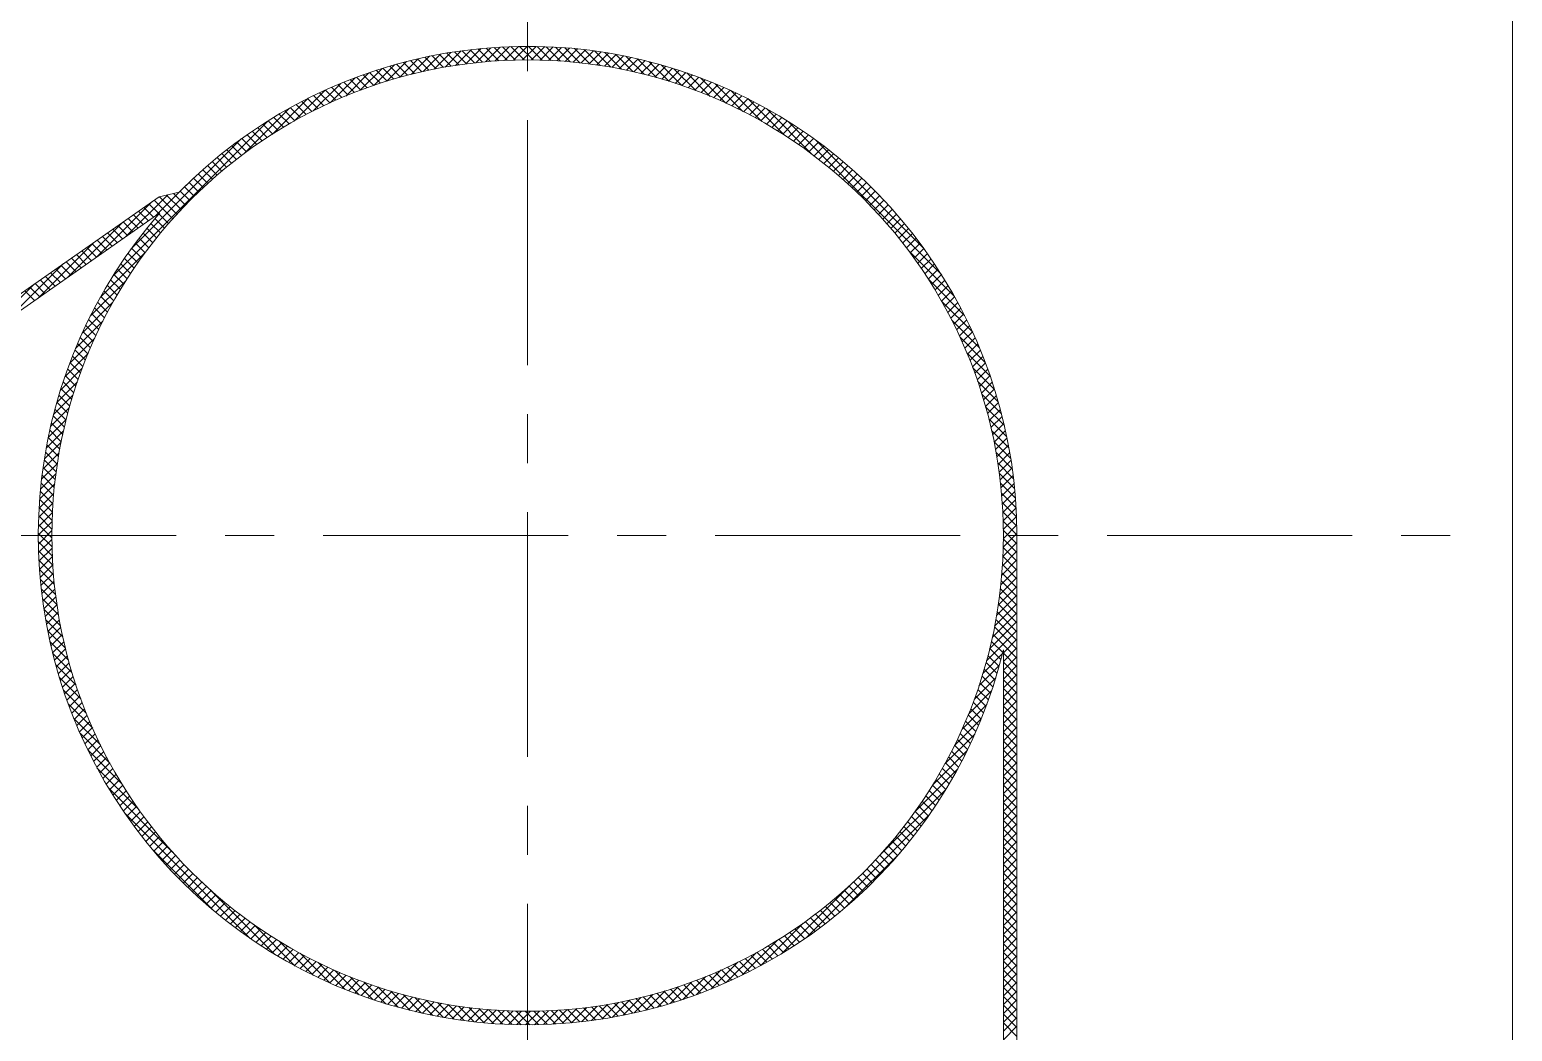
# Model space of a CAD drawing. Header units: millimetres. Extents: x 2882 to 3476, y 1065 to 1485.
# Drawn here: x 3103.21 to 3118.34, y 1162.79 to 1173.02 of the extents above; entities that cross this region are included whole.
import ezdxf

# ---------------------------------------------------------------- set-up
doc = ezdxf.new("R2010")
doc.units = ezdxf.units.MM
doc.linetypes.add('CENTERX2', pattern=[4, 2.5, -0.5, 0.5, -0.5])
for name, color, linetype, lineweight, true_color in [('1', 1, 'Continuous', 18, 0xff0000), ('2', 2, 'Continuous', 18, 0xffff00), ('3', 3, 'CENTERX2', 18, 0x00ff00)]:
    doc.layers.add(name, color=color, linetype=linetype, lineweight=lineweight, true_color=true_color)

msp = doc.modelspace()

# ---------------------------------------------------------------- linework, layer by layer
at = {"layer": '1'}
for p, q in [((3118.34102, 1176.75853), (3118.34102, 1111.50776)), ((3104.53095, 1171.30994), (3095.51799, 1164.99307)), ((3104.53095, 1171.30994), (3104.73742, 1171.35897)), ((3104.54107, 1171.14804), (3095.67089, 1164.93123)), ((3113.28533, 1167.85292), (3113.28533, 1120.41337)), ((3113.14694, 1166.68553), (3113.14694, 1158.6408))]:
    msp.add_line(p, q, dxfattribs=at)
msp.add_circle((3108.29235, 1167.85292), 4.85459, dxfattribs=at)
for start, end in [(0, 135.396562), (138.703905, 346.478734)]:
    msp.add_arc((3108.29235, 1167.85292), 4.99298, start, end, dxfattribs=at)
at = {"layer": '2'}
for p, q in [((3107.10701, 1172.56058), (3107.29086, 1172.74443)), ((3107.22495, 1172.58871), (3107.40214, 1172.7659)), ((3107.36004, 1172.61715), (3107.24283, 1172.73435)), ((3107.43566, 1172.63133), (3107.31723, 1172.74976)), ((3107.33902, 1172.61299), (3107.51031, 1172.78428)), ((3107.51235, 1172.64444), (3107.39262, 1172.76417)), ((3107.44965, 1172.63381), (3107.61568, 1172.79984)), ((3107.59014, 1172.65646), (3107.46904, 1172.77756)), ((3107.66906, 1172.66734), (3107.54651, 1172.78988)), ((3107.55716, 1172.65152), (3107.71845, 1172.81281)), ((3107.74917, 1172.67703), (3107.62508, 1172.80112)), ((3107.66184, 1172.66639), (3107.81884, 1172.8234)), ((3107.83051, 1172.6855), (3107.70479, 1172.81121)), ((3107.76391, 1172.67867), (3107.91702, 1172.83178)), ((3107.91313, 1172.69268), (3107.78568, 1172.82013)), ((3107.86359, 1172.68854), (3108.01314, 1172.83809)), ((3107.99708, 1172.69853), (3107.86779, 1172.82782)), ((3108.08244, 1172.70297), (3107.95118, 1172.83423)), ((3107.96105, 1172.6962), (3108.10732, 1172.84247)), ((3108.16926, 1172.70595), (3108.0359, 1172.83931)), ((3108.05643, 1172.70178), (3108.1997, 1172.84504)), ((3108.25763, 1172.70739), (3108.12202, 1172.843)), ((3108.14988, 1172.70542), (3108.29036, 1172.8459)), ((3108.34762, 1172.7072), (3108.2096, 1172.84522)), ((3108.24151, 1172.70725), (3108.3794, 1172.84514)), ((3108.43933, 1172.70529), (3108.29872, 1172.8459)), ((3108.33142, 1172.70736), (3108.46691, 1172.84285)), ((3108.53287, 1172.70155), (3108.38946, 1172.84496)), ((3108.41971, 1172.70584), (3108.55296, 1172.8391)), ((3108.62835, 1172.69587), (3108.48192, 1172.8423)), ((3108.50646, 1172.70279), (3108.63762, 1172.83395)), ((3108.72591, 1172.68811), (3108.5762, 1172.83783)), ((3108.59174, 1172.69827), (3108.72094, 1172.82747)), ((3108.82571, 1172.67813), (3108.67241, 1172.83142)), ((3108.67563, 1172.69236), (3108.80299, 1172.81972)), ((3108.75819, 1172.68511), (3108.88382, 1172.81075)), ((3108.9279, 1172.66573), (3108.7707, 1172.82294)), ((3108.83946, 1172.67659), (3108.96347, 1172.80059)), ((3109.03271, 1172.65073), (3108.8712, 1172.81224)), ((3108.91951, 1172.66683), (3109.04199, 1172.78931)), ((3109.14037, 1172.63287), (3108.9741, 1172.79914)), ((3108.99838, 1172.6559), (3109.11941, 1172.77693)), ((3109.07611, 1172.64383), (3109.19577, 1172.76349)), ((3109.25115, 1172.61189), (3109.07959, 1172.78345)), ((3109.15275, 1172.63066), (3109.27112, 1172.74903)), ((3109.36541, 1172.58743), (3109.18791, 1172.76493)), ((3109.22832, 1172.61643), (3109.34547, 1172.73358)), ((3109.48355, 1172.5591), (3109.29934, 1172.7433)), ((3106.43598, 1172.33856), (3106.67365, 1172.57624)), ((3106.58435, 1172.39713), (3106.8071, 1172.61988)), ((3106.78967, 1172.46909), (3106.68027, 1172.5785)), ((3106.72433, 1172.44731), (3106.93484, 1172.65782)), ((3106.85784, 1172.49073), (3106.74763, 1172.60094)), ((3106.92686, 1172.51152), (3106.81579, 1172.62258)), ((3106.85743, 1172.4906), (3107.05766, 1172.69084)), ((3106.99674, 1172.53143), (3106.88478, 1172.64339)), ((3107.06752, 1172.55046), (3106.95462, 1172.66336)), ((3106.98471, 1172.52809), (3107.17617, 1172.71954)), ((3107.13921, 1172.56857), (3107.02531, 1172.68247)), ((3107.21184, 1172.58574), (3107.0969, 1172.70068)), ((3107.28544, 1172.60194), (3107.1694, 1172.71799)), ((3109.30287, 1172.60118), (3109.41885, 1172.71716)), ((3109.37642, 1172.58492), (3109.49131, 1172.69981)), ((3109.60607, 1172.52638), (3109.41421, 1172.71824)), ((3109.449, 1172.56771), (3109.56285, 1172.68155)), ((3109.52065, 1172.54955), (3109.63351, 1172.66241)), ((3109.73362, 1172.48863), (3109.53292, 1172.68933)), ((3109.59138, 1172.53048), (3109.7033, 1172.6424)), ((3109.86702, 1172.44503), (3109.65597, 1172.65609)), ((3109.66123, 1172.51052), (3109.77225, 1172.62154)), ((3109.7302, 1172.48969), (3109.84037, 1172.59987)), ((3110.00738, 1172.39448), (3109.78396, 1172.61789)), ((3109.79833, 1172.46802), (3109.90769, 1172.57738)), ((3110.1562, 1172.33546), (3109.91772, 1172.57394)), ((3106.10423, 1172.18642), (3106.38508, 1172.46727)), ((3106.27706, 1172.26945), (3106.53345, 1172.52584)), ((3106.39751, 1172.32245), (3106.29218, 1172.42777)), ((3106.46094, 1172.34881), (3106.35502, 1172.45473)), ((3106.52513, 1172.37443), (3106.41858, 1172.48097)), ((3106.59008, 1172.39928), (3106.48287, 1172.50649)), ((3106.65581, 1172.42335), (3106.54791, 1172.53125)), ((3106.72234, 1172.44663), (3106.6137, 1172.55526)), ((3109.86562, 1172.44551), (3109.97422, 1172.55411)), ((3109.93211, 1172.42219), (3110.03998, 1172.53006)), ((3109.9978, 1172.39808), (3110.10498, 1172.50526)), ((3110.31571, 1172.26575), (3110.05828, 1172.52319)), ((3110.06271, 1172.37319), (3110.16923, 1172.47971)), ((3110.12686, 1172.34754), (3110.23275, 1172.45343)), ((3110.19027, 1172.32114), (3110.29556, 1172.42643)), ((3110.48933, 1172.18193), (3110.20709, 1172.46417)), ((3105.68803, 1171.94982), (3106.05455, 1172.31634)), ((3105.91175, 1172.08374), (3106.22649, 1172.39848)), ((3106.09115, 1172.17979), (3105.98839, 1172.28255)), ((3106.15101, 1172.20973), (3106.04779, 1172.31295)), ((3106.21157, 1172.23897), (3106.10787, 1172.34268)), ((3106.27283, 1172.26751), (3106.16862, 1172.37173)), ((3106.33481, 1172.29534), (3106.23005, 1172.4001)), ((3110.25293, 1172.294), (3110.35766, 1172.39873)), ((3110.31487, 1172.26614), (3110.41906, 1172.37033)), ((3110.683, 1172.07807), (3110.36625, 1172.39481)), ((3110.37609, 1172.23756), (3110.47978, 1172.34124)), ((3110.43662, 1172.20828), (3110.53982, 1172.31148)), ((3110.49645, 1172.17831), (3110.59919, 1172.28105)), ((3110.90876, 1171.94211), (3110.53895, 1172.31192)), ((3105.40086, 1171.75246), (3105.86402, 1172.21561)), ((3105.8019, 1172.02002), (3105.70108, 1172.12085)), ((3105.85843, 1172.05329), (3105.75727, 1172.15446)), ((3105.91562, 1172.08591), (3105.81409, 1172.18744)), ((3105.97346, 1172.11787), (3105.87154, 1172.21979)), ((3106.03197, 1172.14917), (3105.92964, 1172.2515)), ((3110.5556, 1172.14766), (3110.65791, 1172.24997)), ((3110.61407, 1172.11633), (3110.71597, 1172.21823)), ((3110.67188, 1172.08434), (3110.7734, 1172.18585)), ((3110.72903, 1172.05169), (3110.83018, 1172.15284)), ((3111.20101, 1171.73966), (3110.73059, 1172.21008)), ((3104.05915, 1170.50055), (3105.64472, 1172.08611)), ((3105.58215, 1171.88056), (3105.4825, 1171.98022)), ((3105.63614, 1171.91637), (3105.53623, 1172.01629)), ((3105.69076, 1171.95156), (3105.59056, 1172.05176)), ((3105.74601, 1171.98611), (3105.64551, 1172.08661)), ((3110.78554, 1172.01838), (3110.88634, 1172.11919)), ((3110.84139, 1171.98444), (3110.94188, 1172.08493)), ((3110.89661, 1171.94986), (3110.9968, 1172.05004)), ((3110.9512, 1171.91464), (3111.05111, 1172.01455)), ((3112.51817, 1170.51231), (3110.95174, 1172.07874)), ((3111.00516, 1171.8788), (3111.10481, 1171.97845)), ((3104.24354, 1170.77474), (3105.37053, 1171.90173)), ((3105.37235, 1171.73115), (3105.27355, 1171.82995)), ((3105.42388, 1171.76942), (3105.3249, 1171.86841)), ((3105.47603, 1171.80708), (3105.37684, 1171.90627)), ((3105.52878, 1171.84413), (3105.42937, 1171.94355)), ((3111.0585, 1171.84234), (3111.15791, 1171.94174)), ((3111.11123, 1171.80526), (3111.21041, 1171.90444)), ((3111.16334, 1171.76757), (3111.26231, 1171.86655)), ((3111.21484, 1171.72927), (3111.31363, 1171.82806)), ((3112.32963, 1170.79065), (3111.23008, 1171.8902)), ((3105.17224, 1171.57206), (3105.07402, 1171.67028)), ((3105.22137, 1171.61273), (3105.12303, 1171.71107)), ((3105.2711, 1171.6528), (3105.17262, 1171.75128)), ((3105.32142, 1171.69228), (3105.2228, 1171.79091)), ((3111.26574, 1171.69037), (3111.36436, 1171.78899)), ((3111.31604, 1171.65086), (3111.41451, 1171.74933)), ((3111.36574, 1171.61076), (3111.46407, 1171.70909)), ((3111.41484, 1171.57006), (3111.51306, 1171.66827)), ((3105.0284, 1171.44649), (3104.93043, 1171.54445)), ((3105.07575, 1171.48894), (3104.97772, 1171.58697)), ((3105.1237, 1171.53079), (3105.02558, 1171.62891)), ((3111.46335, 1171.52876), (3111.56146, 1171.62688)), ((3111.51126, 1171.48688), (3111.6093, 1171.58491)), ((3111.55859, 1171.4444), (3111.65655, 1171.54236)), ((3104.49415, 1171.11516), (3104.81234, 1171.43335)), ((3104.84487, 1171.27081), (3104.74701, 1171.36867)), ((3104.88987, 1171.31561), (3104.79201, 1171.41347)), ((3104.93546, 1171.35982), (3104.83758, 1171.4577)), ((3104.98163, 1171.40345), (3104.88372, 1171.50136)), ((3111.60533, 1171.40134), (3111.70324, 1171.49925)), ((3111.65147, 1171.35768), (3111.74935, 1171.45556)), ((3111.69704, 1171.31344), (3111.79489, 1171.4113)), ((3111.74201, 1171.26861), (3111.83987, 1171.36647)), ((3103.89374, 1170.69435), (3104.45868, 1171.25929)), ((3104.19395, 1170.90475), (3104.62037, 1171.33118)), ((3104.52787, 1171.13879), (3104.42852, 1171.23815)), ((3104.67074, 1171.08573), (3104.48131, 1171.27515)), ((3104.71339, 1171.13288), (3104.5353, 1171.31097)), ((3104.75663, 1171.17944), (3104.60787, 1171.32821)), ((3104.80045, 1171.22542), (3104.68044, 1171.34544)), ((3111.78639, 1171.22319), (3111.88426, 1171.32106)), ((3111.83019, 1171.17719), (3111.92809, 1171.27509)), ((3111.8734, 1171.13059), (3111.97135, 1171.22854)), ((3104.31668, 1170.99077), (3104.21732, 1171.09013)), ((3104.36948, 1171.02778), (3104.27012, 1171.12714)), ((3104.42228, 1171.06478), (3104.32292, 1171.16414)), ((3104.47508, 1171.10179), (3104.37572, 1171.20114)), ((3104.58721, 1170.98965), (3104.48903, 1171.08783)), ((3104.62868, 1171.03798), (3104.53059, 1171.13607)), ((3111.91602, 1171.08341), (3112.01403, 1171.18142)), ((3111.95805, 1171.03564), (3112.05614, 1171.13373)), ((3111.99949, 1170.98728), (3112.09768, 1171.08546)), ((3103.59353, 1170.48394), (3104.15848, 1171.04889)), ((3104.10549, 1170.84276), (3104.00613, 1170.94211)), ((3104.15829, 1170.87976), (3104.05893, 1170.97912)), ((3104.21109, 1170.91676), (3104.11173, 1171.01612)), ((3104.26388, 1170.95377), (3104.16453, 1171.05313)), ((3104.46638, 1170.84107), (3104.36781, 1170.93965)), ((3104.50606, 1170.8912), (3104.40764, 1170.98962)), ((3104.54634, 1170.94072), (3104.44804, 1171.03902)), ((3112.04033, 1170.93832), (3112.13864, 1171.03662)), ((3112.08058, 1170.88876), (3112.17902, 1170.9872)), ((3112.12024, 1170.83861), (3112.21882, 1170.93719)), ((3103.29332, 1170.27354), (3103.85827, 1170.83848)), ((3103.8943, 1170.69474), (3103.79494, 1170.7941)), ((3103.94709, 1170.73174), (3103.84774, 1170.8311)), ((3103.99989, 1170.76875), (3103.90053, 1170.8681)), ((3104.05269, 1170.80575), (3103.95333, 1170.90511)), ((3104.35096, 1170.68709), (3104.25184, 1170.78621)), ((3104.38883, 1170.73902), (3104.28991, 1170.83794)), ((3104.4273, 1170.79035), (3104.32856, 1170.88909)), ((3112.15929, 1170.78786), (3112.25803, 1170.88661)), ((3112.64951, 1170.29116), (3112.17909, 1170.76158)), ((3112.19773, 1170.7365), (3112.29666, 1170.83543)), ((3112.23557, 1170.68454), (3112.3347, 1170.78367)), ((3102.99311, 1170.06313), (3103.55806, 1170.62808)), ((3103.63031, 1170.50972), (3103.53095, 1170.60907)), ((3103.6831, 1170.54672), (3103.58375, 1170.64608)), ((3103.7359, 1170.58372), (3103.63654, 1170.68308)), ((3103.7887, 1170.62073), (3103.68934, 1170.72009)), ((3103.8415, 1170.65773), (3103.74214, 1170.75709)), ((3103.92965, 1170.28125), (3104.39281, 1170.7444)), ((3104.24103, 1170.52761), (3104.14121, 1170.62743)), ((3104.27706, 1170.58138), (3104.17748, 1170.68096)), ((3104.3137, 1170.63455), (3104.21436, 1170.73388)), ((3112.2728, 1170.63197), (3112.37214, 1170.73131)), ((3112.30941, 1170.57878), (3112.40899, 1170.67836)), ((3112.3454, 1170.52497), (3112.44524, 1170.62481)), ((3103.41911, 1170.3617), (3103.31975, 1170.46106)), ((3103.47191, 1170.3987), (3103.37255, 1170.49806)), ((3103.52471, 1170.43571), (3103.42535, 1170.53506)), ((3103.57751, 1170.47271), (3103.47815, 1170.57207)), ((3103.82892, 1170.09072), (3104.19544, 1170.45724)), ((3104.13674, 1170.3625), (3104.03602, 1170.46321)), ((3104.17087, 1170.41817), (3104.07047, 1170.51856)), ((3104.20564, 1170.4732), (3104.10553, 1170.5733)), ((3112.38077, 1170.47053), (3112.48089, 1170.57065)), ((3112.75134, 1170.09952), (3112.38154, 1170.46933)), ((3112.41551, 1170.41547), (3112.51592, 1170.51588)), ((3112.44961, 1170.35976), (3112.55034, 1170.46049)), ((3102.69291, 1169.85272), (3103.25785, 1170.41767)), ((3103.26072, 1170.25068), (3103.16136, 1170.35004)), ((3103.31352, 1170.28769), (3103.21416, 1170.38705)), ((3103.36631, 1170.32469), (3103.26696, 1170.42405)), ((3104.0704, 1170.24922), (3103.969, 1170.35063)), ((3104.10324, 1170.30618), (3104.0022, 1170.40723)), ((3112.48307, 1170.30342), (3112.58413, 1170.40448)), ((3112.51588, 1170.24643), (3112.6173, 1170.34785)), ((3103.74679, 1169.91878), (3104.06153, 1170.23352)), ((3103.97584, 1170.07438), (3103.87323, 1170.17699)), ((3104.00669, 1170.13333), (3103.90451, 1170.23551)), ((3104.03822, 1170.19161), (3103.93643, 1170.29339)), ((3112.83424, 1169.92682), (3112.5175, 1170.24357)), ((3112.54803, 1170.18878), (3112.64983, 1170.29058)), ((3112.57952, 1170.13047), (3112.68173, 1170.23267)), ((3112.61034, 1170.07148), (3112.71297, 1170.17412)), ((3103.678, 1169.76019), (3103.95884, 1170.04103)), ((3103.91619, 1169.95442), (3103.81265, 1170.05796)), ((3103.94567, 1170.01474), (3103.84261, 1170.11781)), ((3112.9036, 1169.76767), (3112.62136, 1170.0499)), ((3112.64048, 1170.01182), (3112.74356, 1170.1149)), ((3112.66993, 1169.95146), (3112.77349, 1170.05503)), ((3103.61943, 1169.61181), (3103.87582, 1169.86821)), ((3103.83198, 1169.76922), (3103.72686, 1169.87435)), ((3103.85933, 1169.83167), (3103.75477, 1169.93624)), ((3103.88741, 1169.8934), (3103.78337, 1169.99744)), ((3112.69868, 1169.89041), (3112.80274, 1169.99447)), ((3112.96261, 1169.61885), (3112.70518, 1169.87628)), ((3112.72671, 1169.82864), (3112.83131, 1169.93324)), ((3112.75403, 1169.76616), (3112.85918, 1169.87131)), ((3103.56903, 1169.47161), (3103.80671, 1169.70929)), ((3103.77949, 1169.64211), (3103.67316, 1169.74844)), ((3103.80536, 1169.70604), (3103.69965, 1169.81175)), ((3113.01337, 1169.47829), (3112.77488, 1169.71678)), ((3112.78061, 1169.70294), (3112.88635, 1169.80868)), ((3112.80645, 1169.63897), (3112.91281, 1169.74533)), ((3103.52538, 1169.33816), (3103.74814, 1169.56092)), ((3103.70649, 1169.44571), (3103.5981, 1169.55409)), ((3103.73004, 1169.51196), (3103.62237, 1169.61962)), ((3103.75438, 1169.57742), (3103.6474, 1169.6844)), ((3112.83152, 1169.57425), (3112.93854, 1169.68126)), ((3113.05732, 1169.34454), (3112.83391, 1169.56795)), ((3112.85583, 1169.50874), (3112.96352, 1169.61644)), ((3112.87934, 1169.44245), (3112.98776, 1169.55087)), ((3103.48745, 1169.21042), (3103.69796, 1169.42094)), ((3103.66182, 1169.31077), (3103.55189, 1169.4207)), ((3103.68374, 1169.37865), (3103.5746, 1169.48779)), ((3113.09552, 1169.21654), (3112.88446, 1169.4276)), ((3112.90204, 1169.37536), (3113.01122, 1169.48453)), ((3112.92392, 1169.30743), (3113.0339, 1169.41741)), ((3103.45443, 1169.08761), (3103.65467, 1169.28784)), ((3103.62053, 1169.17246), (3103.50888, 1169.28411)), ((3103.64074, 1169.24204), (3103.52997, 1169.35281)), ((3113.12876, 1169.09349), (3112.92806, 1169.29419)), ((3112.94496, 1169.23867), (3113.05577, 1169.34948)), ((3112.96513, 1169.16904), (3113.07683, 1169.28073)), ((3103.42572, 1168.96909), (3103.61718, 1169.16055)), ((3103.58277, 1169.03061), (3103.46922, 1169.14416)), ((3103.60119, 1169.10199), (3103.48862, 1169.21456)), ((3113.15766, 1168.97478), (3112.96581, 1169.16664)), ((3112.98442, 1169.09853), (3113.09704, 1169.21115)), ((3113.0028, 1169.0271), (3113.1164, 1169.1407)), ((3103.40083, 1168.8544), (3103.58469, 1169.03826)), ((3103.54874, 1168.88503), (3103.43308, 1169.00069)), ((3103.56527, 1168.9583), (3103.4507, 1169.07288)), ((3113.18273, 1168.85992), (3112.99853, 1169.04412)), ((3113.02025, 1168.95475), (3113.13488, 1169.06938)), ((3113.03674, 1168.88143), (3113.15245, 1168.99715)), ((3103.36099, 1168.63495), (3103.53228, 1168.80624)), ((3103.37936, 1168.74313), (3103.55655, 1168.92032)), ((3103.51866, 1168.73551), (3103.40065, 1168.85352)), ((3103.53319, 1168.81078), (3103.41639, 1168.92758)), ((3113.20436, 1168.74848), (3113.02686, 1168.92598)), ((3113.22288, 1168.64016), (3113.05132, 1168.81172)), ((3113.05224, 1168.80713), (3113.1691, 1168.92399)), ((3113.06672, 1168.73181), (3113.18479, 1168.84988)), ((3103.34543, 1168.52959), (3103.51145, 1168.69562)), ((3103.49278, 1168.58178), (3103.37216, 1168.7024)), ((3103.50518, 1168.65919), (3103.3859, 1168.77847)), ((3113.23857, 1168.53467), (3113.0723, 1168.70094)), ((3113.08015, 1168.65544), (3113.19949, 1168.77478)), ((3113.09249, 1168.57798), (3113.21318, 1168.69867)), ((3103.33246, 1168.42681), (3103.49374, 1168.5881)), ((3103.47141, 1168.42355), (3103.34786, 1168.5471)), ((3103.48151, 1168.50325), (3103.35947, 1168.62529)), ((3113.25166, 1168.43177), (3113.09016, 1168.59328)), ((3113.10371, 1168.49939), (3113.22582, 1168.62151)), ((3113.26237, 1168.33127), (3113.10516, 1168.48847)), ((3113.11375, 1168.41963), (3113.23738, 1168.54326)), ((3103.31349, 1168.22824), (3103.4666, 1168.38135)), ((3103.32187, 1168.32642), (3103.47887, 1168.48343)), ((3103.45489, 1168.26046), (3103.32804, 1168.38731)), ((3103.46252, 1168.34264), (3103.33737, 1168.46779)), ((3113.27085, 1168.23299), (3113.11755, 1168.38628)), ((3113.12258, 1168.33866), (3113.24781, 1168.46389)), ((3113.13014, 1168.25642), (3113.25708, 1168.38335)), ((3103.30718, 1168.13213), (3103.45672, 1168.28168)), ((3103.44365, 1168.0921), (3103.31307, 1168.22267)), ((3103.44858, 1168.17697), (3103.31993, 1168.30562)), ((3113.27726, 1168.13677), (3113.12754, 1168.28649)), ((3113.28173, 1168.04249), (3113.1353, 1168.18893)), ((3113.13639, 1168.17286), (3113.26513, 1168.3016)), ((3113.14125, 1168.08792), (3113.27192, 1168.21859)), ((3103.30022, 1167.94557), (3103.44349, 1168.08884)), ((3103.30279, 1168.03794), (3103.44907, 1168.18422)), ((3103.43819, 1167.91795), (3103.30336, 1168.05278)), ((3103.44016, 1168.00578), (3103.30753, 1168.13841)), ((3113.28439, 1167.95004), (3113.14098, 1168.09344)), ((3113.14467, 1168.00153), (3113.2774, 1168.13427)), ((3113.14656, 1167.91363), (3113.2815, 1168.04856)), ((3103.29936, 1167.85491), (3103.43984, 1167.99539)), ((3103.30012, 1167.76586), (3103.43802, 1167.90376)), ((3103.43781, 1167.82852), (3103.30064, 1167.9657)), ((3113.28533, 1167.85929), (3113.14472, 1167.9999)), ((3113.28533, 1167.76949), (3113.14663, 1167.90819)), ((3113.14686, 1167.82412), (3113.28415, 1167.96142)), ((3103.43913, 1167.73741), (3103.29942, 1167.87711)), ((3103.44223, 1167.64451), (3103.2998, 1167.78693)), ((3103.30242, 1167.67836), (3103.43791, 1167.81385)), ((3113.14227, 1167.63993), (3113.28533, 1167.78299)), ((3113.14546, 1167.73292), (3113.28529, 1167.87275)), ((3113.28533, 1167.67968), (3113.14682, 1167.8182)), ((3103.44723, 1167.5497), (3103.30186, 1167.69507)), ((3103.45426, 1167.45286), (3103.3057, 1167.60143)), ((3103.30617, 1167.59231), (3103.43942, 1167.72556)), ((3103.31132, 1167.50765), (3103.44248, 1167.63881)), ((3113.13003, 1167.44809), (3113.28533, 1167.60338)), ((3113.13717, 1167.54502), (3113.28533, 1167.69319)), ((3113.28533, 1167.50008), (3113.1424, 1167.64301)), ((3113.28533, 1167.58988), (3113.14538, 1167.72983)), ((3103.46347, 1167.35385), (3103.31144, 1167.50589)), ((3103.31779, 1167.42432), (3103.44699, 1167.55353)), ((3103.32554, 1167.34227), (3103.45291, 1167.46964)), ((3113.12071, 1167.34896), (3113.28533, 1167.51358)), ((3113.28533, 1167.32047), (3113.13211, 1167.4737)), ((3113.28533, 1167.41028), (3113.13795, 1167.55765)), ((3103.47503, 1167.2525), (3103.3192, 1167.40833)), ((3103.48912, 1167.1486), (3103.32912, 1167.3086)), ((3103.33452, 1167.26145), (3103.46016, 1167.38708)), ((3103.34467, 1167.1818), (3103.46868, 1167.30581)), ((3113.09482, 1167.14347), (3113.28533, 1167.33398)), ((3113.10904, 1167.24749), (3113.28533, 1167.42378)), ((3113.28533, 1167.14087), (3113.11646, 1167.30974)), ((3113.28533, 1167.23067), (3113.12492, 1167.39108)), ((3103.50597, 1167.04195), (3103.34138, 1167.20654)), ((3103.35596, 1167.10328), (3103.47843, 1167.22576)), ((3103.36834, 1167.02586), (3103.48937, 1167.14689)), ((3113.05779, 1166.92683), (3113.28533, 1167.15437)), ((3113.07783, 1167.03667), (3113.28533, 1167.24417)), ((3113.28533, 1166.96126), (3113.09589, 1167.15071)), ((3113.28533, 1167.05107), (3113.10676, 1167.22963)), ((3103.52585, 1166.93226), (3103.35616, 1167.10196)), ((3103.54908, 1166.81923), (3103.37369, 1166.99463)), ((3103.38178, 1166.94949), (3103.50144, 1167.06916)), ((3103.39624, 1166.87415), (3103.51461, 1166.99252)), ((3113.03439, 1166.81363), (3113.28533, 1167.06457)), ((3113.28533, 1166.78166), (3113.07076, 1166.99623)), ((3113.28533, 1166.87146), (3113.08387, 1167.07292)), ((3103.57604, 1166.70247), (3103.39422, 1166.88429)), ((3103.41169, 1166.7998), (3103.52884, 1166.91695)), ((3103.4281, 1166.72641), (3103.54409, 1166.8424)), ((3112.97586, 1166.57549), (3113.28533, 1166.88496)), ((3113.00724, 1166.69667), (3113.28533, 1166.97477)), ((3113.28533, 1166.60205), (3113.04137, 1166.84601)), ((3113.28533, 1166.69186), (3113.05658, 1166.92061)), ((3103.6072, 1166.58151), (3103.41807, 1166.77064)), ((3103.44545, 1166.65396), (3103.56034, 1166.76885)), ((3103.46371, 1166.58242), (3103.57756, 1166.69626)), ((3113.12189, 1166.58589), (3113.008, 1166.69978)), ((3113.14011, 1166.65747), (3113.02517, 1166.77241)), ((3113.14694, 1166.65677), (3113.28533, 1166.79516)), ((3113.14694, 1166.56697), (3113.28533, 1166.70536)), ((3103.64315, 1166.45575), (3103.44562, 1166.65329)), ((3103.68465, 1166.32445), (3103.47732, 1166.53178)), ((3103.48286, 1166.51176), (3103.59571, 1166.62462)), ((3103.50287, 1166.44197), (3103.61478, 1166.55388)), ((3112.89786, 1166.31789), (3113.10571, 1166.52574)), ((3112.93965, 1166.44948), (3113.13763, 1166.64746)), ((3113.08282, 1166.44535), (3112.97086, 1166.55731)), ((3113.10279, 1166.51519), (3112.98989, 1166.62809)), ((3113.28533, 1166.51225), (3113.14694, 1166.65064)), ((3113.14694, 1166.47717), (3113.28533, 1166.61556)), ((3113.28533, 1166.42245), (3113.14694, 1166.56084)), ((3113.14694, 1166.38736), (3113.28533, 1166.52575)), ((3103.73269, 1166.18662), (3103.51375, 1166.40555)), ((3103.52372, 1166.37302), (3103.63475, 1166.48404)), ((3103.5454, 1166.30489), (3103.65557, 1166.41507)), ((3112.84948, 1166.1797), (3113.06904, 1166.39926)), ((3113.04037, 1166.3082), (3112.93016, 1166.41841)), ((3113.06201, 1166.37636), (3112.95094, 1166.48743)), ((3113.28533, 1166.33265), (3113.14694, 1166.47103)), ((3113.14694, 1166.29756), (3113.28533, 1166.43595)), ((3113.28533, 1166.24284), (3113.14694, 1166.38123)), ((3103.78861, 1166.04088), (3103.55563, 1166.27387)), ((3103.56788, 1166.23757), (3103.67725, 1166.34694)), ((3103.59116, 1166.17105), (3103.69976, 1166.27964)), ((3112.79312, 1166.03354), (3113.02687, 1166.26729)), ((3112.99469, 1166.17427), (3112.88606, 1166.28291)), ((3113.01793, 1166.24084), (3112.90852, 1166.35025)), ((3113.14694, 1166.20776), (3113.28533, 1166.34615)), ((3113.28533, 1166.15304), (3113.14694, 1166.29143)), ((3113.14694, 1166.11796), (3113.28533, 1166.25635)), ((3103.85437, 1165.88533), (3103.60393, 1166.13577)), ((3103.6152, 1166.10529), (3103.72307, 1166.21316)), ((3103.64001, 1166.04029), (3103.74718, 1166.14747)), ((3103.66556, 1165.97604), (3103.77207, 1166.08255)), ((3112.72683, 1165.87744), (3112.97823, 1166.12885)), ((3112.9204, 1165.97915), (3112.81386, 1166.0857)), ((3112.94592, 1166.04344), (3112.83871, 1166.15065)), ((3112.97068, 1166.10848), (3112.86278, 1166.21638)), ((3113.28533, 1166.06324), (3113.14694, 1166.20163)), ((3113.14694, 1166.02815), (3113.28533, 1166.16654)), ((3113.28533, 1165.97343), (3113.14694, 1166.11182)), ((3113.14694, 1165.93835), (3113.28533, 1166.07674)), ((3103.93287, 1165.71702), (3103.65993, 1165.98996)), ((3103.69184, 1165.91251), (3103.79772, 1166.0184)), ((3103.71883, 1165.84971), (3103.82413, 1165.955)), ((3112.64759, 1165.70841), (3112.92181, 1165.98262)), ((3112.8672, 1165.85276), (3112.76187, 1165.95808)), ((3112.89416, 1165.9156), (3112.78824, 1166.02151)), ((3113.28533, 1165.88363), (3113.14694, 1166.02202)), ((3113.14694, 1165.84855), (3113.28533, 1165.98694)), ((3113.28533, 1165.79383), (3113.14694, 1165.93222)), ((3104.02898, 1165.53111), (3103.72547, 1165.83462)), ((3103.74654, 1165.78761), (3103.85127, 1165.89234)), ((3103.77494, 1165.72621), (3103.87913, 1165.8304)), ((3103.80402, 1165.66549), (3103.90771, 1165.76917)), ((3112.55044, 1165.52146), (3112.85574, 1165.82675)), ((3112.78211, 1165.66844), (3112.6784, 1165.77214)), ((3112.81116, 1165.72919), (3112.70694, 1165.8334)), ((3112.83953, 1165.79062), (3112.73477, 1165.89538)), ((3113.14694, 1165.75875), (3113.28533, 1165.89714)), ((3113.28533, 1165.70403), (3113.14694, 1165.84242)), ((3113.14694, 1165.66894), (3113.28533, 1165.80733)), ((3104.15192, 1165.31837), (3103.80329, 1165.667)), ((3103.83379, 1165.60545), (3103.93698, 1165.70865)), ((3103.86421, 1165.54608), (3103.96695, 1165.64882)), ((3112.42581, 1165.30702), (3112.77723, 1165.65844)), ((3112.72198, 1165.54896), (3112.61922, 1165.65172)), ((3112.75238, 1165.60836), (3112.64916, 1165.71159)), ((3113.28533, 1165.61422), (3113.14694, 1165.75261)), ((3113.14694, 1165.57914), (3113.28533, 1165.71753)), ((3113.28533, 1165.52442), (3113.14694, 1165.66281)), ((3113.14694, 1165.48934), (3113.28533, 1165.62773)), ((3103.8953, 1165.48736), (3103.99761, 1165.58967)), ((3104.32431, 1165.05617), (3103.89784, 1165.48264)), ((3103.92704, 1165.42929), (3104.02894, 1165.53119)), ((3103.95942, 1165.37187), (3104.06093, 1165.47338)), ((3112.24978, 1165.04119), (3112.6817, 1165.4731)), ((3112.62687, 1165.37466), (3112.52534, 1165.47619)), ((3112.65922, 1165.43211), (3112.5573, 1165.53403)), ((3112.69093, 1165.49021), (3112.5886, 1165.59254)), ((3113.28533, 1165.43462), (3113.14694, 1165.57301)), ((3113.14694, 1165.39954), (3113.28533, 1165.53793)), ((3113.28533, 1165.34482), (3113.14694, 1165.48321)), ((3103.99243, 1165.31508), (3104.09358, 1165.41623)), ((3104.02607, 1165.25892), (3104.12688, 1165.35973)), ((3112.56028, 1165.26165), (3112.45945, 1165.36247)), ((3112.59389, 1165.31784), (3112.49272, 1165.41901)), ((3113.14694, 1165.30973), (3113.28533, 1165.44812)), ((3113.28533, 1165.25501), (3113.14694, 1165.3934)), ((3113.14694, 1165.21993), (3113.28533, 1165.35832)), ((3104.67214, 1164.61854), (3104.01734, 1165.27334)), ((3104.06034, 1165.20339), (3104.16083, 1165.30387)), ((3104.09522, 1165.14847), (3104.19541, 1165.24865)), ((3104.13072, 1165.09416), (3104.23062, 1165.19407)), ((3111.87081, 1164.57242), (3112.56064, 1165.26224)), ((3112.45572, 1165.0968), (3112.3558, 1165.19672)), ((3112.49119, 1165.15113), (3112.39099, 1165.25133)), ((3112.52604, 1165.20608), (3112.42554, 1165.30658)), ((3113.28533, 1165.16521), (3113.14694, 1165.3036)), ((3113.14694, 1165.13013), (3113.28533, 1165.26852)), ((3113.28533, 1165.07541), (3113.14694, 1165.2138)), ((3113.14694, 1165.04033), (3113.28533, 1165.17872)), ((3104.16682, 1165.04046), (3104.26647, 1165.1401)), ((3105.45954, 1163.74134), (3104.18076, 1165.02012)), ((3104.20352, 1164.98736), (3104.30293, 1165.08676)), ((3104.24083, 1164.93486), (3104.34001, 1165.03404)), ((3112.3457, 1164.93741), (3112.24651, 1165.0366)), ((3112.38298, 1164.98994), (3112.28356, 1165.08935)), ((3112.41965, 1165.04307), (3112.31999, 1165.14272)), ((3113.28533, 1164.98561), (3113.14694, 1165.124)), ((3113.14694, 1164.95052), (3113.28533, 1165.08891)), ((3113.28533, 1164.8958), (3113.14694, 1165.03419)), ((3104.27872, 1164.88295), (3104.3777, 1164.98193)), ((3104.31721, 1164.83164), (3104.41599, 1164.93042)), ((3104.35628, 1164.78091), (3104.4549, 1164.87952)), ((3111.13935, 1163.75116), (3112.39411, 1165.00591)), ((3112.23034, 1164.78337), (3112.13171, 1164.88199)), ((3112.26938, 1164.83413), (3112.17058, 1164.93292)), ((3112.30784, 1164.88547), (3112.20885, 1164.98446)), ((3113.14694, 1164.86072), (3113.28533, 1164.99911)), ((3113.28533, 1164.806), (3113.14694, 1164.94439)), ((3113.14694, 1164.77092), (3113.28533, 1164.90931)), ((3104.39594, 1164.73076), (3104.4944, 1164.82923)), ((3104.43618, 1164.6812), (3104.53451, 1164.77953)), ((3104.47699, 1164.63221), (3104.57521, 1164.73043)), ((3112.10971, 1164.63459), (3112.01149, 1164.73281)), ((3112.1505, 1164.6836), (3112.05216, 1164.78194)), ((3112.19071, 1164.73319), (3112.09223, 1164.83167)), ((3113.28533, 1164.7162), (3113.14694, 1164.85459)), ((3113.14694, 1164.68112), (3113.28533, 1164.8195)), ((3113.28533, 1164.6264), (3113.14694, 1164.76479)), ((3113.14694, 1164.59131), (3113.28533, 1164.7297)), ((3105.08346, 1164.02762), (3104.46705, 1164.64403)), ((3104.51839, 1164.5838), (3104.6165, 1164.68192)), ((3104.56036, 1164.53597), (3104.65839, 1164.634)), ((3104.6029, 1164.48871), (3104.70087, 1164.58668)), ((3111.52954, 1164.05154), (3112.09373, 1164.61573)), ((3111.98388, 1164.49101), (3111.88592, 1164.58897)), ((3112.0264, 1164.53829), (3111.92836, 1164.63633)), ((3112.06834, 1164.58615), (3111.97022, 1164.68427)), ((3113.28533, 1164.53659), (3113.14694, 1164.67498)), ((3113.14694, 1164.50151), (3113.28533, 1164.6399)), ((3113.28533, 1164.44679), (3113.14694, 1164.58518)), ((3104.64602, 1164.44203), (3104.74393, 1164.53994)), ((3104.68971, 1164.39591), (3104.78759, 1164.49379)), ((3104.73397, 1164.35037), (3104.83183, 1164.44823)), ((3111.8081, 1164.30758), (3111.71024, 1164.40544)), ((3111.8529, 1164.35258), (3111.75504, 1164.45044)), ((3111.89713, 1164.39815), (3111.79925, 1164.49603)), ((3111.94079, 1164.44429), (3111.84288, 1164.54221)), ((3113.14694, 1164.41171), (3113.28533, 1164.5501)), ((3113.28533, 1164.35699), (3113.14694, 1164.49538)), ((3113.14694, 1164.32191), (3113.28533, 1164.46029)), ((3113.28533, 1164.26719), (3113.14694, 1164.40558)), ((3104.7788, 1164.3054), (3104.87666, 1164.40326)), ((3104.8242, 1164.261), (3104.92208, 1164.35887)), ((3104.87018, 1164.21717), (3104.96808, 1164.31508)), ((3104.91672, 1164.17392), (3105.01467, 1164.27187)), ((3110.88302, 1163.58463), (3111.57285, 1164.27446)), ((3111.67026, 1164.17601), (3111.57231, 1164.27396)), ((3111.71677, 1164.2193), (3111.61887, 1164.3172)), ((3111.76272, 1164.26315), (3111.66485, 1164.36103)), ((3113.14694, 1164.2321), (3113.28533, 1164.37049)), ((3113.28533, 1164.17738), (3113.14694, 1164.31577)), ((3113.14694, 1164.1423), (3113.28533, 1164.28069)), ((3104.96384, 1164.13123), (3105.06186, 1164.22925)), ((3105.01154, 1164.08912), (3105.10963, 1164.18722)), ((3105.71277, 1163.57792), (3105.05797, 1164.23272)), ((3105.0598, 1164.04759), (3105.15799, 1164.14578)), ((3105.10865, 1164.00663), (3105.20695, 1164.10493)), ((3111.47844, 1164.00861), (3111.38015, 1164.10691)), ((3111.52726, 1164.0496), (3111.42908, 1164.14778)), ((3111.5755, 1164.09116), (3111.47741, 1164.18925)), ((3111.62316, 1164.1333), (3111.52516, 1164.23131)), ((3113.28533, 1164.08758), (3113.14694, 1164.22597)), ((3113.14694, 1164.0525), (3113.28533, 1164.19089)), ((3113.28533, 1163.99778), (3113.14694, 1164.13617)), ((3113.14694, 1163.96269), (3113.28533, 1164.10108)), ((3105.15807, 1163.96625), (3105.2565, 1164.06468)), ((3105.20807, 1163.92645), (3105.30665, 1164.02503)), ((3105.25866, 1163.88724), (3105.35741, 1163.98598)), ((3111.27737, 1163.85048), (3111.17845, 1163.9494)), ((3111.32852, 1163.88914), (3111.22978, 1163.98787)), ((3111.37907, 1163.92838), (3111.2805, 1164.02695)), ((3111.42905, 1163.96821), (3111.33062, 1164.06663)), ((3113.28533, 1163.90798), (3113.14694, 1164.04637)), ((3113.14694, 1163.87289), (3113.28533, 1164.01128)), ((3113.28533, 1163.81817), (3113.14694, 1163.95656)), ((3105.30983, 1163.84861), (3105.40876, 1163.94753)), ((3105.3616, 1163.81057), (3105.46073, 1163.9097)), ((3105.41395, 1163.77312), (3105.5133, 1163.87247)), ((3105.46691, 1163.73627), (3105.56649, 1163.83586)), ((3105.92207, 1163.45841), (3105.4956, 1163.88488)), ((3105.52046, 1163.70002), (3105.6203, 1163.79986)), ((3110.67216, 1163.46357), (3111.10408, 1163.89549)), ((3111.06686, 1163.70178), (3110.96703, 1163.80161)), ((3111.12039, 1163.73806), (3111.02081, 1163.83763)), ((3111.17331, 1163.77493), (3111.07397, 1163.87427)), ((3111.22564, 1163.81241), (3111.12652, 1163.91153)), ((3113.14694, 1163.78309), (3113.28533, 1163.92148)), ((3113.28533, 1163.72837), (3113.14694, 1163.86676)), ((3113.14694, 1163.69329), (3113.28533, 1163.83168)), ((3105.57462, 1163.66438), (3105.67474, 1163.7645)), ((3105.62939, 1163.62935), (3105.7298, 1163.72976)), ((3105.68478, 1163.59493), (3105.7855, 1163.69566)), ((3105.74078, 1163.56114), (3105.84185, 1163.6622)), ((3106.10643, 1163.36386), (3105.7578, 1163.71249)), ((3110.48683, 1163.36804), (3110.83825, 1163.71946)), ((3110.84666, 1163.56277), (3110.74561, 1163.66382)), ((3110.90264, 1163.5966), (3110.80192, 1163.69731)), ((3110.95799, 1163.63104), (3110.85759, 1163.73144)), ((3111.01273, 1163.66611), (3110.91263, 1163.76621)), ((3113.28533, 1163.63857), (3113.14694, 1163.77696)), ((3113.14694, 1163.60348), (3113.28533, 1163.74187)), ((3113.28533, 1163.54877), (3113.14694, 1163.68716)), ((3113.14694, 1163.51368), (3113.28533, 1163.65207)), ((3105.79742, 1163.52797), (3105.89884, 1163.62939)), ((3105.85469, 1163.49543), (3105.95649, 1163.59723)), ((3105.91259, 1163.46354), (3106.0148, 1163.56574)), ((3106.27405, 1163.28604), (3105.97054, 1163.58955)), ((3105.97115, 1163.43229), (3106.07378, 1163.53493)), ((3106.03036, 1163.4017), (3106.13345, 1163.50479)), ((3110.16264, 1163.22346), (3110.43686, 1163.49767)), ((3110.31851, 1163.28953), (3110.62381, 1163.59482)), ((3110.55724, 1163.40318), (3110.45417, 1163.50624)), ((3110.61642, 1163.4338), (3110.5138, 1163.53641)), ((3110.67494, 1163.46508), (3110.57276, 1163.56727)), ((3110.73282, 1163.497), (3110.63104, 1163.59879)), ((3110.79006, 1163.52957), (3110.68865, 1163.63097)), ((3113.28533, 1163.45896), (3113.14694, 1163.59735)), ((3113.14694, 1163.42388), (3113.28533, 1163.56227)), ((3113.28533, 1163.36916), (3113.14694, 1163.50755)), ((3106.09024, 1163.37178), (3106.1938, 1163.47534)), ((3106.15079, 1163.34253), (3106.25486, 1163.44659)), ((3106.42939, 1163.2205), (3106.15645, 1163.49344)), ((3106.21203, 1163.31396), (3106.31662, 1163.41855)), ((3106.27395, 1163.28608), (3106.37911, 1163.39124)), ((3106.5752, 1163.1645), (3106.32476, 1163.41494)), ((3106.33659, 1163.25891), (3106.44233, 1163.36465)), ((3106.7133, 1163.1162), (3106.48031, 1163.34918)), ((3109.87798, 1163.1184), (3110.11172, 1163.35215)), ((3110.01642, 1163.16704), (3110.26782, 1163.41844)), ((3110.25118, 1163.26022), (3110.14547, 1163.36593)), ((3110.31378, 1163.28743), (3110.20865, 1163.39255)), ((3110.37567, 1163.31534), (3110.2711, 1163.4199)), ((3110.43687, 1163.34394), (3110.33283, 1163.44798)), ((3110.49739, 1163.37322), (3110.39385, 1163.47676)), ((3113.14694, 1163.33408), (3113.28533, 1163.47247)), ((3113.28533, 1163.27936), (3113.14694, 1163.41775)), ((3113.14694, 1163.24427), (3113.28533, 1163.38266)), ((3106.39993, 1163.23246), (3106.50629, 1163.33882)), ((3106.46401, 1163.20673), (3106.57102, 1163.31374)), ((3106.52882, 1163.18174), (3106.63652, 1163.28944)), ((3106.5944, 1163.15751), (3106.70281, 1163.26593)), ((3106.84498, 1163.07432), (3106.62604, 1163.29326)), ((3106.66074, 1163.13405), (3106.76991, 1163.24323)), ((3106.72786, 1163.11137), (3106.83783, 1163.22134)), ((3106.97121, 1163.03789), (3106.76388, 1163.24522)), ((3106.79579, 1163.0895), (3106.9066, 1163.20031)), ((3107.09271, 1163.00619), (3106.89518, 1163.20372)), ((3109.49781, 1163.00764), (3109.69578, 1163.20561)), ((3109.61953, 1163.03955), (3109.82738, 1163.2474)), ((3109.79224, 1163.09054), (3109.68147, 1163.20131)), ((3109.746, 1163.07623), (3109.96556, 1163.29579)), ((3109.86013, 1163.11246), (3109.75019, 1163.22239)), ((3109.92721, 1163.13518), (3109.81808, 1163.24431)), ((3109.99352, 1163.15868), (3109.88513, 1163.26706)), ((3110.05905, 1163.18295), (3109.95139, 1163.29061)), ((3110.12383, 1163.20797), (3110.01685, 1163.31495)), ((3110.18787, 1163.23373), (3110.08154, 1163.34006)), ((3113.28533, 1163.18956), (3113.14694, 1163.32795)), ((3113.14694, 1163.15447), (3113.28533, 1163.29286)), ((3113.28533, 1163.09975), (3113.14694, 1163.23814)), ((3113.14694, 1163.06467), (3113.28533, 1163.20306)), ((3106.86453, 1163.06844), (3106.97623, 1163.18013)), ((3106.93412, 1163.04822), (3107.04674, 1163.16085)), ((3107.00456, 1163.02886), (3107.11816, 1163.14246)), ((3107.21006, 1162.97864), (3107.02094, 1163.16777)), ((3107.07589, 1163.01039), (3107.19052, 1163.12502)), ((3107.32372, 1162.95479), (3107.1419, 1163.13661)), ((3107.14812, 1162.99281), (3107.26383, 1163.10853)), ((3107.22128, 1162.97617), (3107.33813, 1163.09303)), ((3107.43406, 1162.93426), (3107.25866, 1163.10965)), ((3107.29539, 1162.96048), (3107.41346, 1163.07855)), ((3107.37049, 1162.94577), (3107.48983, 1163.06512)), ((3107.54138, 1162.91673), (3107.37169, 1163.08642)), ((3107.4466, 1162.93209), (3107.56729, 1163.05278)), ((3107.64597, 1162.90195), (3107.48138, 1163.06654)), ((3107.74803, 1162.88969), (3107.58803, 1163.04969)), ((3108.84159, 1162.89024), (3109.0018, 1163.05044)), ((3109.06472, 1162.92004), (3108.94268, 1163.04208)), ((3108.94377, 1162.90261), (3109.1086, 1163.06744)), ((3109.14183, 1162.93273), (3109.02121, 1163.05335)), ((3109.04848, 1162.91752), (3109.21844, 1163.08748)), ((3109.2179, 1162.94647), (3109.09862, 1163.06575)), ((3109.15595, 1162.93519), (3109.33164, 1163.11088)), ((3109.29295, 1162.96122), (3109.17494, 1163.07923)), ((3109.36701, 1162.97696), (3109.25021, 1163.09376)), ((3109.26644, 1162.95588), (3109.4486, 1163.13803)), ((3109.44012, 1162.99365), (3109.32446, 1163.10931)), ((3109.38027, 1162.9799), (3109.56978, 1163.16941)), ((3109.51231, 1163.01127), (3109.39773, 1163.12585)), ((3109.58359, 1163.02979), (3109.47004, 1163.14334)), ((3109.65399, 1163.04919), (3109.54141, 1163.16177)), ((3109.72353, 1163.06945), (3109.61188, 1163.1811)), ((3113.28533, 1163.00995), (3113.14694, 1163.14834)), ((3113.14694, 1162.97487), (3113.28533, 1163.11326)), ((3113.28533, 1162.92015), (3113.14694, 1163.05854)), ((3107.52376, 1162.91944), (3107.64588, 1163.04156)), ((3107.60201, 1162.90789), (3107.72564, 1163.03152)), ((3107.68138, 1162.89746), (3107.80661, 1163.02269)), ((3107.84776, 1162.87977), (3107.69193, 1163.0356)), ((3107.76191, 1162.88819), (3107.88885, 1163.01512)), ((3107.94532, 1162.87201), (3107.79328, 1163.02405)), ((3107.84366, 1162.88014), (3107.97241, 1163.00888)), ((3108.04086, 1162.86627), (3107.89229, 1163.01484)), ((3107.92667, 1162.87334), (3108.05735, 1163.00402)), ((3108.1345, 1162.86243), (3107.98913, 1163.0078)), ((3108.011, 1162.86787), (3108.14373, 1163.0006)), ((3108.22636, 1162.86037), (3108.08393, 1163.0028)), ((3108.0967, 1162.86377), (3108.23164, 1162.9987)), ((3108.31654, 1162.85999), (3108.17684, 1162.9997)), ((3108.18385, 1162.86111), (3108.32115, 1162.99841)), ((3108.40513, 1162.86121), (3108.26795, 1162.99839)), ((3108.27251, 1162.85997), (3108.41235, 1162.99981)), ((3108.49221, 1162.86394), (3108.35738, 1162.99876)), ((3108.36277, 1162.86043), (3108.50534, 1163.003)), ((3108.57784, 1162.8681), (3108.44521, 1163.00073)), ((3108.45472, 1162.86258), (3108.60024, 1163.0081)), ((3108.6621, 1162.87364), (3108.53153, 1163.00422)), ((3108.54846, 1162.86651), (3108.69718, 1163.01523)), ((3108.74505, 1162.8805), (3108.6164, 1163.00915)), ((3108.64409, 1162.87234), (3108.7963, 1163.02455)), ((3108.82674, 1162.88861), (3108.69989, 1163.01546)), ((3108.74175, 1162.8802), (3108.89778, 1163.03622)), ((3108.90722, 1162.89794), (3108.78207, 1163.02309)), ((3108.98653, 1162.90843), (3108.86298, 1163.03198)), ((3113.14694, 1162.88506), (3113.28533, 1163.02345)), ((3113.28533, 1162.83035), (3113.14694, 1162.96873)), ((3113.14694, 1162.79526), (3113.28533, 1162.93365)), ((3113.28533, 1162.74054), (3113.14694, 1162.87893)), ((3113.14694, 1162.70546), (3113.28533, 1162.84385))]:
    msp.add_line(p, q, dxfattribs=at)
at = {"layer": '3'}
for p, q in [((3108.29235, 1157.59292), (3108.29235, 1174.85336)), ((3074.20598, 1167.85292), (3118.07343, 1167.85292))]:
    msp.add_line(p, q, dxfattribs=at)

doc.saveas('drawing.dxf')
